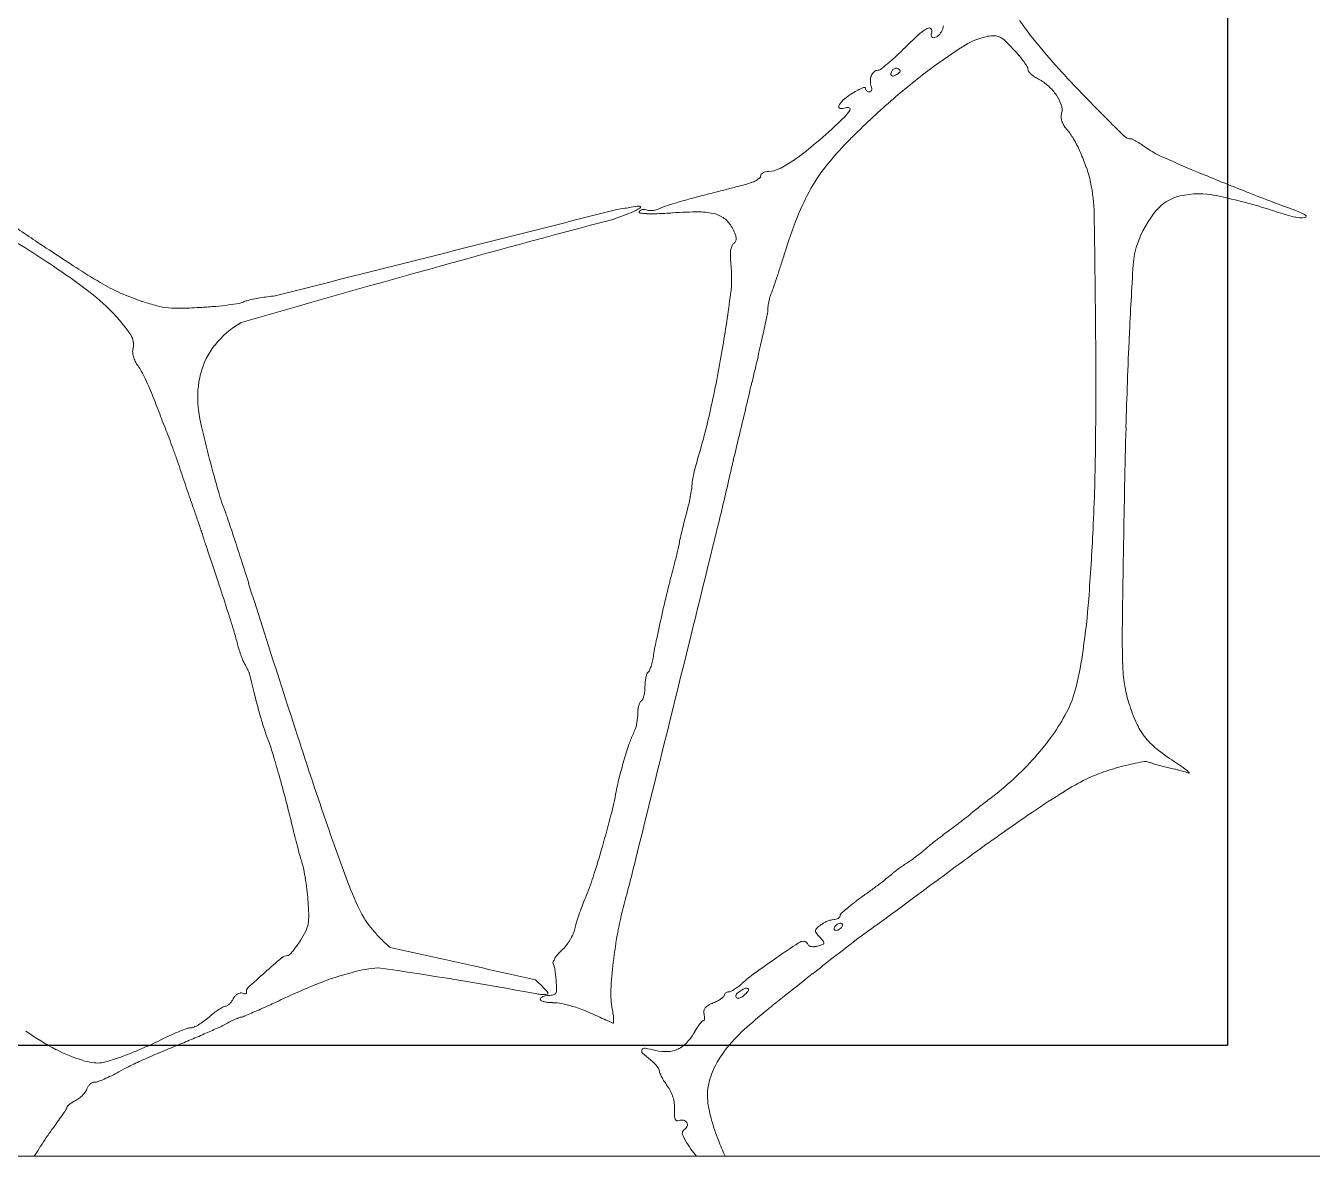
# Model space of a CAD drawing. Header units: millimetres. Extents: x 56222 to 3066687, y -650199 to -121287.
# Drawn here: x 138859.28 to 138870.86, y -183204.69 to -183194.52 of the extents above; entities that cross this region are included whole.
import ezdxf

# ---------------------------------------------------------------- set-up
doc = ezdxf.new("R2010")
doc.units = ezdxf.units.MM
doc.header["$MEASUREMENT"] = 0
doc.layers.add('FURNITURE', color=32, linetype='Continuous', lineweight=9)

msp = doc.modelspace()

# ---------------------------------------------------------------- linework, layer by layer
at = {"layer": 'FURNITURE', "lineweight": 30, "ltscale": 0.4}
for p in [(138870.099, -183189.688), (138855.849, -183203.688)]:
    msp.add_line(p, (138870.099, -183203.688), dxfattribs=at)
at = {"layer": 'FURNITURE', "linetype": 'Continuous', "lineweight": 0}
msp.add_line((138838.099, -183204.688), (138871.099, -183204.688), dxfattribs=at)
at = {"layer": 'FURNITURE', "lineweight": 0}
for centre, radius, start, end in [((138871.328, -183192.272), 3.801, 215.3316, 219.2502), ((138867.653, -183194.978), 0.507, 120.3623, 132.1866), ((138867.41, -183194.564), 0.0272, 47.8492, 120.3624), ((138867.409, -183194.565), 0.0292, 339.0064, 47.8493), ((138867.516, -183194.606), 0.0849, 159.0064, 172.0475), ((138867.399, -183194.499), 0.144, 309.0336, 330.2376), ((138867.382, -183194.489), 0.164, 330.2376, 350.0421), ((138869.693, -183197.228), 3.544, 132.1867, 135), ((138870.29, -183198.747), 4.792, 122.1863, 126.7386), ((138867.47, -183194.6), 0.0393, 172.0473, 195.2498), ((138867.453, -183194.605), 0.0211, 195.2498, 228.9293), ((138867.45, -183194.609), 0.0162, 228.9294, 270), ((138867.45, -183194.561), 0.0637, 270, 309.0335), ((138868.042, -183195.175), 0.571, 100.4027, 122.1862), ((138867.996, -183194.927), 0.32, 88.9155, 100.4027), ((138868, -183194.717), 0.109, 63.3687, 88.9155), ((138867.961, -183194.796), 0.198, 46.1451, 63.3687), ((138866.775, -183196.03), 1.909, 42.8865, 46.1451), ((138873.067, -183190.851), 6.047, 219.2502, 222.5218), ((138865.92, -183193.513), 1.75, 309.6767, 312.8086), ((138865.194, -183192.73), 2.818, 312.8086, 315), ((138867.144, -183195.687), 1.405, 39.8627, 42.8866), ((138867.481, -183195.406), 0.967, 35.8605, 39.8628), ((138866.988, -183195.004), 0.101, 133.261, 158.1041), ((138866.951, -183194.966), 0.0482, 90, 133.261), ((138866.951, -183194.878), 0.0394, 270.0001, 307.4939), ((138865.716, -183193.268), 2.069, 307.4939, 309.6768), ((138870.898, -183199.562), 5.809, 126.7386, 131.263), ((138867.188, -183194.984), 0.125, 148.2825, 163.4683), ((138867.119, -183194.941), 0.0428, 126.6279, 148.2825), ((138867.118, -183194.941), 0.0416, 104.503, 126.6279), ((138867.118, -183194.939), 0.0401, 81.914, 104.5031), ((138867.118, -183194.937), 0.0378, 58.2825, 81.914), ((138867.075, -183194.866), 0.101, 301.7174, 313.5847), ((138867.117, -183194.939), 0.0398, 35.6293, 58.2826), ((138867.129, -183194.922), 0.0234, 313.5848, 348.7749), ((138867.137, -183194.924), 0.015, 348.7748, 35.6291), ((138867.511, -183195.385), 0.93, 32.4416, 35.8605), ((138868.259, -183194.909), 0.0431, 0.5834, 32.4416), ((138868.333, -183194.908), 0.0311, 180.5833, 217.5294), ((138868.464, -183194.808), 0.196, 217.5295, 227.0077), ((138876.785, -183187.442), 11.091, 222.5217, 224.5992), ((138867.02, -183195.017), 0.136, 158.104, 179.1399), ((138867.014, -183195.017), 0.13, 179.1399, 200.9936), ((138867.083, -183194.953), 0.0153, 163.4683, 234.237), ((138867.087, -183194.948), 0.0217, 234.237, 290.2076), ((138867.03, -183194.793), 0.187, 290.2077, 301.7174), ((138868.509, -183194.76), 0.262, 227.0078, 235.6606), ((138868.557, -183194.689), 0.347, 235.6606, 242.6556), ((138868.202, -183195.376), 0.426, 48.0448, 62.6556), ((138867.092, -183195.71), 0.693, 123.4954, 131.2697), ((138867.192, -183195.861), 0.873, 119.666, 123.4953), ((138866.935, -183195.41), 0.354, 112.1551, 119.6659), ((138866.864, -183195.235), 0.166, 101.5307, 112.1551), ((138866.832, -183195.079), 0.00717, 359.9999, 101.5306), ((138866.869, -183195.079), 0.0301, 180, 204.735), ((138866.873, -183195.078), 0.0336, 204.7351, 227.5051), ((138866.874, -183195.076), 0.0362, 227.505, 249.327), ((138866.875, -183195.074), 0.0389, 249.3271, 270), ((138866.875, -183195.092), 0.0207, 269.9999, 305.9339), ((138866.875, -183195.091), 0.0218, 305.9339, 340.493), ((138866.823, -183195.09), 0.0741, 6.1131, 20.9936), ((138866.861, -183195.086), 0.0358, 340.493, 6.1131), ((138868.181, -183195.399), 0.457, 34.1826, 48.0448), ((138868.256, -183195.348), 0.366, 18.8313, 34.1825), ((138866.615, -183195.244), 0.0158, 158.3601, 263.3471), ((138866.72, -183195.286), 0.128, 131.2697, 158.3601), ((138866.625, -183195.159), 0.102, 263.3472, 290.9936), ((138866.452, -183195.131), 0.287, 315.2288, 329.8314), ((138866.676, -183195.293), 0.0416, 65.3381, 110.9935), ((138866.688, -183195.268), 0.0148, 329.8313, 65.3382), ((138872.236, -183201.086), 7.837, 131.263, 134.8779), ((138868.481, -183195.271), 0.129, 345.345, 18.8312), ((138890.766, -183173.654), 30.727, 224.5992, 225.3368), ((138865.014, -183193.704), 2.313, 312.0868, 315.2289), ((138868.722, -183195.334), 0.121, 165.345, 182.2269), ((138868.747, -183195.333), 0.146, 182.2269, 196.9034), ((138868.771, -183195.326), 0.17, 196.9034, 210.4006), ((138861.031, -183189.295), 8.256, 310.0733, 312.0869), ((138868.824, -183195.295), 0.232, 210.4006, 221.1016), ((138868.227, -183195.816), 0.561, 30.0213, 41.1017), ((138869.231, -183195.444), 0.091, 225.3368, 270), ((138865.046, -183194.067), 2.019, 304.3388, 310.0734), ((138868.743, -183197.579), 2.887, 134.8779, 140.967), ((138867.53, -183196.219), 1.366, 24.3221, 30.0212), ((138869.231, -183195.56), 0.025, 60.6055, 90.0001), ((138868.088, -183197.59), 2.354, 59.4558, 60.6054), ((138868.455, -183196.967), 1.632, 57.4755, 59.4558), ((138867.892, -183197.85), 2.678, 56.109, 57.4754), ((138869.884, -183194.886), 0.893, 236.109, 246.2686), ((138865.617, -183194.903), 1.006, 296.2092, 304.3388), ((138867.389, -183196.282), 1.52, 18.8328, 24.3221), ((138877.479, -183177.608), 19.766, 246.2686, 247.34), ((138865.922, -183195.869), 0.0251, 140.9959, 180), ((138865.946, -183195.889), 0.0562, 119.6203, 140.9959), ((138865.96, -183195.915), 0.0861, 102.6673, 119.6202), ((138865.97, -183195.957), 0.129, 90.1678, 102.6672), ((138865.969, -183195.618), 0.209, 270.1678, 296.2093), ((138867.79, -183196.806), 1.66, 140.967, 150.182), ((138867.633, -183196.199), 1.263, 12.5246, 18.8329), ((138877.001, -183178.753), 18.525, 247.3399, 248.6832), ((138775.361, -182843.079), 364.262, 284.33991, 284.35733), ((138847.01, -183122.999), 75.317, 284.35736, 284.41351), ((138865.627, -183195.436), 0.526, 284.4135, 290.4564), ((138865.697, -183195.623), 0.327, 290.4564, 299.0939), ((138865.745, -183195.709), 0.228, 299.0938, 308.7262), ((138865.873, -183195.869), 0.0234, 308.7262, 359.9999), ((138868.02, -183196.938), 1.925, 150.182, 158.6174), ((138867.479, -183196.233), 1.42, 0.9051, 12.5246), ((138866.39, -183200.24), 4.316, 105.5573, 107.0096), ((138866.64, -183201.138), 5.248, 104.303, 105.5573), ((138777.362, -182850.963), 356.128, 284.30307, 284.32232), ((138764.813, -182801.814), 406.854, 284.3224, 284.33982), ((138869.76, -183196.433), 0.395, 102.9791, 141.322), ((138869.84, -183196.782), 0.753, 77.8603, 102.979), ((138868.831, -183201.471), 5.55, 72.1016, 77.8602), ((138878.379, -183175.221), 22.317, 248.6832, 249.8513), ((136627.103, -174341.702), 9132.799, 284.1617097, 284.1815992), ((138862.98, -183191.689), 4.838, 289.2744, 291.2854), ((138863.824, -183191.008), 5.221, 278.574, 279.386), ((138864.392, -183194.443), 1.74, 279.386, 281.2286), ((138864.808, -183196.537), 0.396, 90.3178, 101.2285), ((138864.605, -183195.861), 0.36, 291.2853, 304.7262), ((138864.813, -183196.193), 0.00906, 148.2826, 261.5688), ((138864.833, -183196.205), 0.0322, 119.5406, 148.2825), ((138864.806, -183196.15), 0.00867, 304.7261, 90.3177), ((138864.892, -183195.662), 0.546, 261.5688, 267.7852), ((138864.845, -183196.228), 0.0578, 100.9895, 119.5406), ((138864.848, -183196.241), 0.0715, 84.3986, 100.9895), ((138864.847, -183196.249), 0.079, 69.0064, 84.3985), ((138864.916, -183195.025), 1.184, 267.7852, 272.3435), ((138864.901, -183196.107), 0.0726, 249.0064, 268.5684), ((138864.905, -183195.982), 0.198, 268.5683, 277.8355), ((138864.901, -183195.954), 0.226, 277.8356, 286.6637), ((138864.737, -183190.648), 5.565, 272.3436, 273.7897), ((138864.911, -183195.99), 0.189, 286.6637, 296.766), ((138865.139, -183196.441), 0.317, 108.3175, 116.766), ((138866.314, -183199.99), 4.055, 107.0097, 108.3176), ((138865.362, -183200.079), 3.887, 90.2425, 93.7898), ((138865.348, -183196.733), 0.541, 75.0544, 90.2426), ((138865.428, -183196.434), 0.232, 49.1734, 75.0545), ((138744.584, -183198.175), 124.33, 0.42805, 0.90498), ((138870.249, -183196.825), 1.022, 141.322, 160.1724), ((138871.307, -183193.805), 2.507, 252.1015, 256.0261), ((138870.407, -183196.948), 0.827, 61.6662, 69.8514), ((138842.471, -183222.607), 31.036, 56.57, 57.869), ((138864.099, -183189.333), 8.547, 233.8232, 236.4142), ((138905.61, -183350.703), 159.805, 104.87837, 106.12662), ((138865.398, -183196.468), 0.277, 26.513, 49.1734), ((138870.835, -183198.04), 4.948, 158.6174, 162.786), ((138870.765, -183195.984), 0.261, 256.0261, 276.7313), ((138870.794, -183196.231), 0.0122, 276.7314, 61.6662), ((138864.977, -183196.678), 0.747, 22.1046, 26.513), ((138865.573, -183196.436), 0.104, 3.2316, 22.1047), ((138865.63, -183196.433), 0.047, 331.8577, 3.2316), ((138881.192, -183163.592), 39.446, 236.4142, 237.0893), ((138865.938, -183196.583), 0.314, 172.1853, 181.7521), ((138865.805, -183196.565), 0.18, 159.4364, 172.1853), ((138865.69, -183196.522), 0.0576, 129.6902, 159.4366), ((138865.606, -183196.42), 0.0747, 309.6901, 331.8577), ((138869.929, -183196.709), 0.681, 160.1724, 176.5405), ((138866.442, -183196.567), 0.818, 181.7521, 186.4309), ((138864.496, -183196.787), 1.14, 352.7523, 6.4309), ((138853.654, -183192.717), 13.039, 342.2734, 342.7861), ((138914.822, -183199.423), 45.656, 176.5406, 177.3466), ((138857.188, -183200.314), 4.323, 51.7706, 56.5701), ((138862.093, -183193.103), 4.295, 237.0892, 240.5366), ((138855.784, -183193.398), 10.802, 341.6831, 342.2735), ((138860.916, -183195.186), 1.903, 240.5365, 246.3024), ((138865.256, -183196.625), 0.795, 337.7263, 341.1535), ((138856.352, -183193.586), 10.203, 341.1535, 341.6831), ((138858.566, -183198.565), 2.097, 43.524, 51.7705), ((138861.036, -183194.913), 2.201, 246.3023, 251.4721), ((138860.87, -183195.408), 1.678, 251.472, 255.9584), ((138860.693, -183193.778), 3.277, 277.2613, 278.9497), ((138861.184, -183196.893), 0.123, 278.9497, 297.1156), ((138861.314, -183197.146), 0.161, 105.0648, 117.1156), ((138861.575, -183198.118), 1.167, 102.2717, 105.0648), ((138861.609, -183198.271), 1.324, 99.4185, 102.2717), ((138861.622, -183198.354), 1.408, 96.6929, 99.4184), ((138861.018, -183193.2), 3.781, 276.6928, 277.7706), ((138853.945, -183195.445), 11.775, 350.2881, 352.7522), ((138866.488, -183197.111), 0.529, 167.6958, 171.8512), ((138866.514, -183197.117), 0.556, 163.5891, 167.6959), ((138866.312, -183197.058), 0.346, 157.7263, 163.5892), ((138859.116, -183198.042), 1.337, 33.774, 43.5239), ((138860.636, -183196.343), 0.715, 255.9583, 264.45), ((138860.662, -183196.076), 0.983, 264.4499, 271.3842), ((138860.566, -183192.094), 4.966, 271.3841, 273.4719), ((138860.6, -183192.667), 4.392, 273.4719, 275.1213), ((138860.716, -183193.951), 3.103, 275.1214, 277.2612), ((138842.123, -183192.121), 24.351, 347.7521, 348.171), ((138865.738, -183197.067), 0.224, 348.171, 0), ((138866.176, -183197.067), 0.215, 171.8512, 180), ((138861.659, -183197.934), 0.866, 120.2683, 141.2885), ((138805.175, -183197.722), 63.738, 359.49779, 0.42804), ((138860.102, -183197.382), 0.151, 345.345, 33.774), ((138850.638, -183193.97), 15.637, 346.9802, 347.7521), ((138909.705, -183199.186), 40.534, 177.3466, 178.5104), ((138860.352, -183197.448), 0.107, 165.345, 184.0808), ((138860.442, -183197.441), 0.197, 184.0809, 195.9292), ((138861.498, -183197.805), 0.66, 141.2886, 166.0288), ((138854.524, -183195.544), 11.188, 347.4713, 350.2881), ((138860.484, -183197.429), 0.241, 195.9292, 206.6794), ((138860.53, -183197.406), 0.292, 206.6795, 215.9788), ((138859.955, -183197.823), 0.418, 28.4265, 35.9788), ((138841.228, -183191.794), 25.296, 346.4418, 346.9802), ((138858.658, -183198.525), 1.893, 25.9668, 28.4265), ((138858.446, -183198.628), 2.128, 23.5272, 25.9667), ((138861.711, -183197.858), 0.88, 166.0289, 185.9669), ((138858.696, -183198.52), 1.856, 20.8234, 23.5272), ((139001.496, -183230.443), 139.567, 166.44174, 166.54487), ((138882.251, -183189.561), 23.345, 200.8234, 201.0416), ((138888.313, -183187.229), 29.84, 201.0415, 201.223), ((138862.23, -183197.804), 1.402, 185.9669, 193.0615), ((138885.746, -183188.226), 27.087, 201.2229, 201.406), ((138859.111, -183196.563), 6.489, 343.2357, 347.4713), ((139003.051, -183230.815), 141.165, 166.54487, 166.64708), ((138867.116, -183195.529), 7.076, 201.4059, 201.9028), ((138858.472, -183199.005), 2.241, 20.2878, 21.9028), ((138872.68, -183195.38), 12.129, 193.0614, 194.5114), ((138972.962, -183200.831), 103.812, 178.51033, 179.08695), ((138850.77, -183201.852), 10.452, 19.7725, 20.2877), ((138988.297, -183227.313), 126.002, 166.64713, 166.74728), ((138849.266, -183198.108), 19.645, 357.2622, 359.4978), ((138849.624, -183202.264), 11.67, 19.2583, 19.7724), ((138851.113, -183201.744), 10.093, 18.6851, 19.2583), ((138908.147, -183182.455), 50.115, 198.685, 198.8003), ((138872.14, -183195.519), 11.571, 194.5114, 196.0414), ((138866.796, -183198.879), 1.537, 165.6607, 168.1), ((138866.808, -183198.882), 1.549, 163.2357, 165.6606), ((138884.52, -183202.871), 19.385, 166.7473, 167.1465), ((138915.066, -183180.1), 57.424, 198.80027, 198.90432), ((138865.491, -183198.653), 0.212, 170.5081, 180), ((138866.62, -183198.842), 1.357, 168.1, 170.5081), ((138838.253, -183192.314), 28.071, 346.1894, 347.1465), ((138909.294, -183182.076), 51.323, 198.9043, 199.0086), ((138862.885, -183198.18), 1.941, 196.0415, 201.7712), ((138863.06, -183198.313), 2.248, 346.7089, 348.6764), ((138863.277, -183198.357), 2.026, 348.6764, 350.544), ((138865.055, -183198.653), 0.223, 350.544, 360), ((138870.926, -183195.294), 10.742, 199.0086, 199.3412), ((138850.804, -183202.357), 10.584, 19.0541, 19.3412), ((138862.796, -183198.251), 2.519, 344.9025, 346.7089), ((138844.7, -183204.465), 17.041, 18.8531, 19.0541), ((138845.497, -183204.193), 16.199, 18.6505, 18.8531), ((138860.347, -183199.194), 0.791, 18.2314, 21.7713), ((138795.12, -183220.679), 69.466, 18.08631, 18.23138), ((138870.119, -183200.234), 5.068, 165.7152, 166.592), ((138870.643, -183200.368), 5.609, 164.9025, 165.7152), ((138855.113, -183200.947), 6.051, 18.2278, 18.6504), ((138881.891, -183192.129), 22.142, 198.2278, 198.3387), ((138903.912, -183184.829), 45.342, 198.3387, 198.4036), ((137167.596, -182781.631), 1748.465, 346.139807, 346.189311), ((138869.667, -183200.126), 4.603, 166.5921, 167.4203), ((138846.077, -183197.956), 22.837, 355.6835, 357.2621), ((138903.927, -183184.824), 45.358, 198.4036, 198.4685), ((138882.025, -183192.139), 22.266, 198.4685, 198.579), ((138816.253, -183213.777), 47.235, 17.8336, 18.0864), ((138862.601, -183198.645), 2.618, 346.7542, 347.8873), ((138864.648, -183199.084), 0.525, 347.8873, 351.6172), ((138865.668, -183199.234), 0.507, 167.4204, 171.6172), ((139053.625, -183202.117), 184.486, 179.08695, 179.32553), ((138812.637, -183215.463), 50.937, 18.2385, 18.579), ((138790.053, -183222.206), 74.757, 17.65445, 17.83367), ((138862.59, -183198.648), 2.628, 344.3895, 345.6208), ((138862.292, -183198.572), 2.936, 345.6209, 346.7542), ((138870.83, -183200.95), 5.927, 164.3895, 166.2751), ((138836.079, -183207.738), 26.255, 17.6792, 18.2384), ((139165.681, -183102.657), 319.437, 197.65451, 197.9128), ((138881.481, -183203.552), 16.891, 166.2752, 167.1385), ((138862.226, -183199.175), 6.642, 351.7243, 355.6835), ((138841.965, -183205.862), 20.077, 17.0991, 17.6792), ((138882.19, -183203.714), 17.618, 167.1385, 167.9369), ((138859.098, -183200.591), 2.152, 14.1041, 17.0991), ((138867.455, -183200.565), 2.551, 167.937, 171.2613), ((138876.052, -183200.026), 6.901, 179.3255, 181.9039), ((138862.18, -183199.817), 1.026, 194.1041, 197.1991), ((138862.463, -183199.729), 1.322, 197.199, 199.7582), ((138865.175, -183199.604), 3.663, 346.3863, 351.7244), ((138862.345, -183199.772), 1.197, 199.7582, 202.3533), ((138861.544, -183200.101), 0.331, 202.3534, 209.1039), ((138859.971, -183200.977), 1.47, 27.8801, 29.1039), ((138864.363, -183200.107), 0.574, 342.402, 347.4436), ((138864.111, -183200.051), 0.832, 347.4437, 351.2613), ((138870.838, -183200.199), 1.684, 181.9039, 188.3789), ((138860.314, -183200.795), 1.082, 26.3401, 27.8801), ((138860.285, -183200.81), 1.113, 25.0877, 26.34), ((138861.248, -183200.359), 0.05, 13.167, 25.088), ((138874.62, -183197.231), 13.682, 193.1668, 194.0139), ((138865.182, -183200.449), 0.325, 167.5019, 174.5383), ((138865.114, -183200.434), 0.256, 160.2449, 167.5018), ((138864.898, -183200.356), 0.0264, 121.7175, 160.2448), ((138864.868, -183200.308), 0.0305, 301.7174, 337.7817), ((138864.423, -183200.126), 0.511, 337.7817, 342.4019), ((137068.639, -182757.213), 1850.39, 346.092773, 346.139756), ((138864.457, -183200.461), 0.399, 353.7265, 0), ((138865.312, -183200.461), 0.456, 174.5382, 180), ((138867.74, -183200.225), 1.024, 332.604, 346.3863), ((138870.253, -183200.286), 1.092, 188.3789, 197.336), ((138866.955, -183199.144), 5.782, 194.0139, 195.6262), ((138864.981, -183200.684), 0.188, 155.1537, 164.3626), ((138864.841, -183200.619), 0.0328, 121.7175, 155.1537), ((138864.807, -183200.564), 0.0315, 301.7174, 337.695), ((138864.622, -183200.489), 0.231, 337.6949, 345.9637), ((138864.555, -183200.472), 0.3, 345.9638, 353.7265), ((138870.793, -183200.117), 1.657, 197.3361, 203.8434), ((138865.242, -183199.623), 4.004, 195.6261, 197.5886), ((138864.391, -183200.707), 0.4, 354.1349, 360), ((138865.098, -183200.707), 0.307, 172.839, 180), ((138865.036, -183200.7), 0.245, 164.3626, 172.839), ((138867.198, -183199.944), 1.634, 324.3796, 332.6039), ((138863.887, -183200.052), 2.582, 197.5885, 200.3147), ((138864.625, -183200.79), 0.153, 333.1445, 344.5246), ((138864.31, -183200.703), 0.481, 344.5247, 349.384), ((138864.261, -183200.694), 0.53, 349.3841, 354.1348), ((138869.827, -183200.544), 0.601, 203.8434, 217.7129), ((138859.222, -183201.779), 2.393, 16.8474, 20.3147), ((138904.103, -183187.209), 44.533, 197.9128, 199.0179), ((138868.469, -183202.257), 3.967, 160.8522, 163.1499), ((138865.454, -183201.21), 0.775, 153.1445, 160.8522), ((138866.513, -183199.453), 2.477, 318.3573, 324.3795), ((138869.859, -183200.519), 0.642, 217.7129, 231.0252), ((138870.752, -183199.416), 2.061, 231.0252, 236.6061), ((138852.11, -183203.933), 9.823, 15.6334, 16.8474), ((138868.52, -183202.272), 4.02, 163.1499, 165.5431), ((138866.318, -183199.28), 2.738, 312.6106, 318.3573), ((138869.729, -183203.36), 2.256, 104.4739, 109.2826), ((138869.808, -183203.667), 2.572, 100.6616, 104.4739), ((138869.356, -183201.266), 0.129, 67.0928, 100.6616), ((138869.519, -183200.878), 0.291, 247.0929, 252.7587), ((138869.879, -183199.719), 1.505, 252.7587, 254.4372), ((138869.93, -183199.538), 1.693, 254.4372, 256.1171), ((138869.895, -183199.679), 1.548, 256.1171, 257.9141), ((138867.584, -183204.221), 3.695, 55.2652, 56.6061), ((138869.163, -183201.943), 0.923, 51.5041, 55.2652), ((138850.448, -183204.398), 11.549, 14.4622, 15.6334), ((138866.534, -183201.76), 1.969, 165.5431, 169.6256), ((138866.252, -183199.209), 2.835, 307.0114, 312.6106), ((138869.704, -183203.111), 2.016, 115.8312, 122.1967), ((138869.477, -183202.641), 1.494, 109.2825, 115.8313), ((138869.242, -183202.728), 1.57, 76.1033, 77.9141), ((138869.133, -183203.167), 2.023, 74.6061, 76.1033), ((138869.183, -183202.987), 1.836, 73.0923, 74.606), ((138869.573, -183201.703), 0.494, 69.0707, 73.0923), ((138869.687, -183201.285), 0.0811, 35.6343, 51.5041), ((138869.75, -183201.239), 0.00291, 249.0707, 35.6344), ((138861.551, -183200.848), 3.096, 345.579, 349.6255), ((138874.247, -183210.325), 10.541, 122.1967, 124.0657), ((138849.966, -183204.522), 12.047, 13.3276, 14.4623), ((138871.573, -183206.256), 5.996, 127.6989, 128.34), ((138871.246, -183205.833), 5.461, 127.0113, 127.6989), ((138855.233, -183199.223), 9.62, 343.8407, 345.579), ((138864.996, -183198.15), 4.444, 307.45, 308.2482), ((138867.268, -183201.032), 0.775, 308.2482, 311.1557), ((138868.449, -183202.384), 1.021, 128.9786, 131.1558), ((138871.171, -183205.748), 5.348, 128.3401, 128.9786), ((138877.246, -183214.76), 15.895, 124.0658, 125.656), ((138867.715, -183200.318), 6.193, 193.3277, 194.1665), ((138880.374, -183195.387), 19.434, 199.018, 200.6771), ((138869.436, -183204.326), 3.162, 125.8038, 127.0885), ((138864.823, -183197.931), 4.724, 305.8038, 306.6437), ((138864.665, -183197.718), 4.989, 306.6437, 307.45), ((138868.307, -183200.168), 6.804, 194.1665, 194.9482), ((138869.706, -183204.695), 3.619, 128.1662, 129.2541), ((138869.94, -183204.993), 3.997, 127.0886, 128.1662), ((138889.639, -183232.035), 37.156, 125.6561, 126.4992), ((138867.596, -183200.358), 6.068, 194.9481, 195.7271), ((138855.211, -183199.217), 9.643, 342.1317, 343.8407), ((138840.856, -183196.03), 24.654, 345.0619, 346.0928), ((138866.153, -183200.47), 1.903, 305.3241, 307.0732), ((138866.193, -183200.523), 1.837, 307.0733, 308.8343), ((138866.868, -183201.361), 0.761, 308.8343, 312.2344), ((138868.007, -183202.615), 0.933, 129.2541, 132.2344), ((138862.876, -183201.687), 1.164, 195.7271, 198.374), ((138861.374, -183202.186), 0.418, 10.9413, 18.3741), ((138859.462, -183202.556), 2.366, 8.8789, 10.9413), ((138868.037, -183203.333), 1.525, 126.523, 128.29), ((138868.133, -183203.463), 1.686, 124.7753, 126.523), ((138867.931, -183203.172), 1.332, 122.6902, 124.7753), ((138866.617, -183201.124), 1.102, 302.6902, 305.3241), ((138859.159, -183202.603), 2.672, 6.8058, 8.8789), ((138862.16, -183201.457), 2.342, 337.2401, 342.1317), ((138863.131, -183197.156), 6.367, 306.2566, 307.1147), ((138863.306, -183197.387), 6.077, 307.1146, 307.8746), ((138866.768, -183201.839), 0.437, 307.8746, 313.0782), ((138867.34, -183202.45), 0.399, 128.29, 133.0783), ((138769.044, -183069.056), 165.589, 306.40586, 306.49914), ((138859.28, -183202.589), 2.551, 4.6591, 6.8058), ((138864.463, -183201.393), 2.427, 200.6771, 208.3583), ((138868.257, -183204.369), 2.482, 125.5225, 127.7631), ((138862.26, -183195.968), 7.84, 305.5225, 306.2566), ((138804.605, -183117.279), 105.672, 306.27521, 306.40584), ((138858.88, -183202.621), 2.952, 2.0049, 4.6592), ((138866.836, -183203.403), 2.723, 159.2705, 161.0626), ((138866.445, -183203.255), 2.305, 157.24, 159.2705), ((138868.545, -183203.417), 4.004, 165.062, 169.1456), ((138867.873, -183203.839), 1.829, 131.0901, 133.2778), ((138867.634, -183203.564), 1.464, 127.763, 131.0901), ((138861.467, -183202.531), 0.363, 349.5884, 2.0049), ((138862.625, -183202.385), 0.338, 208.3582, 218.4735), ((138866.566, -183203.31), 2.438, 161.0627, 162.8681), ((138866.613, -183202.863), 0.312, 112.021, 118.6726), ((138866.603, -183202.838), 0.285, 105.1866, 112.0211), ((138866.557, -183202.667), 0.108, 91.0411, 105.1867), ((138866.553, -183202.458), 0.101, 271.0412, 283.5022), ((138866.561, -183202.49), 0.0682, 283.5023, 300.2443), ((138866.572, -183202.51), 0.0448, 300.2442, 321.2428), ((138866.592, -183202.526), 0.0197, 321.243, 360), ((138866.637, -183202.526), 0.0253, 133.2778, 180), ((138778.255, -183081.375), 150.208, 306.19772, 306.27518), ((138860.972, -183202.253), 0.926, 327.737, 333.7599), ((138861.576, -183202.551), 0.253, 333.7598, 349.5884), ((138863.729, -183201.507), 1.749, 218.4734, 221.4662), ((138863.907, -183201.35), 1.987, 221.4662, 224.4448), ((138863.736, -183202.473), 0.52, 328.89, 335.4742), ((138864.014, -183202.6), 0.214, 335.4742, 348.2549), ((138864.771, -183202.757), 0.559, 162.8682, 168.2549), ((138868.486, -183203.405), 3.943, 169.1456, 173.2762), ((138866.419, -183202.659), 0.0284, 132.5957, 176.403), ((138866.421, -183202.659), 0.0311, 176.4032, 217.4463), ((138866.882, -183202.306), 0.612, 217.4464, 222.1447), ((138866.733, -183203), 0.492, 127.1128, 132.5957), ((138866.573, -183202.789), 0.227, 118.6726, 127.1128), ((138866.575, -183202.64), 0.0175, 165.8409, 200.905), ((138866.601, -183202.647), 0.0442, 148.2826, 165.8411), ((138866.571, -183202.642), 0.013, 200.9052, 243.113), ((138866.616, -183202.656), 0.0626, 133.5734, 148.2825), ((138866.575, -183202.632), 0.0238, 243.113, 270.0001), ((138866.631, -183202.671), 0.0834, 121.7175, 133.5733), ((138866.575, -183202.614), 0.0417, 270, 289.4873), ((138866.628, -183202.666), 0.0778, 109.4875, 121.7175), ((138866.563, -183202.58), 0.0778, 289.4875, 301.7175), ((138866.616, -183202.632), 0.0417, 90, 109.4873), ((138866.56, -183202.575), 0.0834, 301.7175, 313.5733), ((138866.616, -183202.615), 0.0238, 63.113, 90.0001), ((138866.575, -183202.59), 0.0626, 313.5734, 328.2825), ((138866.62, -183202.605), 0.013, 20.9052, 63.113), ((138866.59, -183202.6), 0.0442, 328.2826, 345.8411), ((138866.616, -183202.607), 0.0175, 345.8409, 20.905), ((138869.137, -183205.861), 3.925, 124.4586, 127.7544), ((138865.82, -183201.028), 1.936, 304.4586, 306.1976), ((138861.169, -183202.405), 0.677, 319.7141, 324.4321), ((138860.833, -183202.166), 1.09, 324.4321, 327.7369), ((138863.817, -183201.438), 1.86, 224.4449, 227.5744), ((138700, -183940.627), 755.513, 77.472913, 77.574615), ((138863.848, -183202.564), 0.375, 313.7729, 322.4381), ((138863.705, -183202.454), 0.556, 322.4381, 328.89), ((138877.345, -183219.385), 19.988, 123.7598, 124.4607), ((138866.284, -183202.837), 0.0833, 90, 123.7599), ((138866.284, -183202.786), 0.0329, 68.1033, 90), ((138866.277, -183202.802), 0.0502, 52.161, 68.1033), ((138866.275, -183202.805), 0.0535, 36.7171, 52.1608), ((138866.283, -183202.799), 0.0442, 18.8839, 36.7172), ((138866.342, -183202.779), 0.0184, 198.8838, 244.9298), ((138866.364, -183202.732), 0.0704, 244.9298, 261.9093), ((138866.37, -183202.689), 0.114, 261.9094, 275.26), ((138902.404, -183248.819), 58.258, 127.75435, 128.21409), ((138866.364, -183202.623), 0.18, 275.2599, 284.7188), ((138866.245, -183202.17), 0.648, 284.7189, 288.8724), ((138865.782, -183203.301), 0.872, 38.7855, 42.1446), ((138866.449, -183202.768), 0.0167, 288.8724, 346.8762), ((138866.447, -183202.767), 0.0194, 346.8763, 38.7855), ((138866.392, -183208.626), 7.473, 129.9978, 131.5551), ((138861.639, -183202.962), 0.0789, 90, 129.9978), ((138861.639, -183202.861), 0.022, 270, 315.7851), ((138861.184, -183202.419), 0.657, 315.7851, 319.7141), ((138864.248, -183203.041), 0.242, 146.5724, 154.6981), ((138864.323, -183203.09), 0.333, 138.9116, 146.5724), ((138864.5, -183203.244), 0.567, 133.7731, 138.9116), ((138870.457, -183209.348), 7.814, 124.4607, 126.1722), ((138867.93, -183210.361), 9.791, 131.5551, 132.7656), ((138862.789, -183205.25), 2.288, 104.0831, 110.9577), ((138862.602, -183204.502), 1.518, 95.6333, 104.0831), ((138856.578, -183243.257), 40.692, 79.6741, 81.6986), ((138864.044, -183202.944), 0.0168, 154.6982, 211.7175), ((138863.982, -183202.983), 0.0561, 12.1923, 31.7174), ((138863.15, -183203.162), 0.908, 9.6282, 12.1924), ((138863.103, -183203.17), 0.955, 6.7085, 9.6281), ((138867.9, -183203.336), 3.354, 173.2762, 177.5459), ((138866.601, -183204.074), 1.282, 126.172, 132.6844), ((138863.731, -183207.709), 4.922, 110.9578, 114.8352), ((138862.375, -183204.657), 2.159, 43.9494, 46.1355), ((138861.304, -183205.69), 3.647, 42.8624, 43.9494), ((138862.801, -183203.206), 1.259, 4.3361, 6.7085), ((138862.713, -183203.213), 1.347, 1.0783, 4.3361), ((138865.371, -183202.741), 0.532, 307.7968, 312.6843), ((138899.05, -183244.559), 52.837, 128.2141, 128.7213), ((138860.97, -183203.174), 0.205, 323.267, 331.845), ((138861.267, -183203.333), 0.132, 138.5353, 151.845), ((138861.238, -183203.308), 0.0937, 121.3309, 138.5354), ((138861.225, -183203.286), 0.0677, 100.8171, 121.3309), ((138861.219, -183203.256), 0.0377, 69.0063, 100.8171), ((138861.266, -183203.135), 0.0918, 249.0065, 260.0743), ((138861.255, -183203.197), 0.0289, 260.0742, 286.2548), ((138861.26, -183203.214), 0.0115, 286.2548, 332.6602), ((138861.306, -183203.2), 0.0368, 132.7656, 195.0742), ((138861.258, -183203.213), 0.013, 332.6601, 15.0741), ((138852.548, -183183.545), 21.704, 294.3645, 294.8353), ((138863.981, -183202.642), 0.593, 259.3747, 263.5504), ((138863.93, -183203.274), 0.0165, 130.9911, 180), ((138863.927, -183203.274), 0.0143, 180, 240.9921), ((138863.947, -183202.945), 0.288, 263.5504, 270.71), ((138863.96, -183203.309), 0.0635, 112.9829, 130.9912), ((138863.978, -183203.35), 0.108, 99.2776, 112.9829), ((138863.948, -183203.04), 0.193, 270.7101, 278.5543), ((138863.99, -183203.423), 0.182, 90, 99.2776), ((138863.975, -183203.223), 0.00755, 278.5543, 0.0001), ((138863.962, -183203.223), 0.0204, 360, 42.8624), ((138863.99, -183203.056), 0.185, 270, 283.2273), ((138864.025, -183203.206), 0.0309, 283.2272, 332.8691), ((138863.991, -183203.189), 0.0693, 332.8691, 1.0783), ((138865.304, -183203.225), 0.755, 177.5459, 190.4637), ((138865.371, -183203.025), 0.299, 297.7195, 304.9849), ((138865.41, -183203.081), 0.229, 304.9848, 312.4838), ((138865.553, -183203.237), 0.0184, 312.4837, 0), ((138865.593, -183203.237), 0.0213, 149.2533, 179.9999), ((138865.601, -183203.242), 0.0315, 126.3205, 149.2534), ((138865.607, -183203.25), 0.0407, 106.4387, 126.3205), ((138865.61, -183203.261), 0.0525, 90, 106.4386), ((138865.61, -183203.163), 0.0454, 270, 296.4536), ((138865.467, -183202.876), 0.366, 296.4537, 302.1413), ((138865.429, -183202.815), 0.438, 302.1413, 307.7968), ((138865.703, -183203.248), 0.0298, 156.563, 184.8751), ((138865.692, -183203.248), 0.0187, 184.8751, 225), ((138865.722, -183203.256), 0.0502, 135.6538, 156.5631), ((138865.691, -183203.249), 0.0177, 224.9999, 272.6774), ((138865.751, -183203.285), 0.0914, 122.3101, 135.6538), ((138865.689, -183203.204), 0.0631, 272.6773, 291.221), ((138865.962, -183203.618), 0.486, 115.356, 122.3101), ((138865.673, -183203.163), 0.107, 291.221, 305.3501), ((138865.632, -183203.105), 0.178, 305.3501, 315.0001), ((138865.768, -183203.21), 0.034, 66.885, 115.3561), ((138865.6, -183203.073), 0.223, 314.9999, 326.8363), ((138865.777, -183203.189), 0.0115, 326.8363, 66.885), ((138861.423, -183203.969), 0.724, 123.6924, 127.9593), ((138861.391, -183203.921), 0.665, 119.8683, 123.6923), ((138861.079, -183203.378), 0.0397, 89.9999, 119.8683), ((138861.079, -183203.309), 0.0299, 270, 302.488), ((138861.026, -183203.225), 0.129, 302.4882, 313.4298), ((138860.998, -183203.195), 0.171, 313.4296, 323.267), ((138847.497, -183171.695), 34.585, 293.4122, 293.6332), ((138856.533, -183192.345), 12.045, 293.6331, 294.3646), ((138863.98, -183203.178), 0.124, 240.9922, 253.5089), ((138864.004, -183203.099), 0.206, 253.5089, 263.5798), ((138864.023, -183202.93), 0.376, 263.5798, 270.0001), ((138864.023, -183203.739), 0.432, 78.927, 90.0001), ((138863.927, -183204.227), 0.93, 72.6814, 78.927), ((138863.776, -183204.712), 1.439, 67.6973, 72.6814), ((138862.984, -183206.644), 3.526, 65.1461, 67.6972), ((138863.489, -183203.56), 1.09, 7.6926, 10.4638), ((138865.456, -183203.391), 0.0713, 170.1558, 194.655), ((138865.44, -183203.388), 0.0547, 140.2756, 170.1559), ((138865.474, -183203.417), 0.0998, 119.6692, 140.2755), ((138865.629, -183203.689), 0.413, 112.5, 119.6692), ((138865.293, -183202.878), 0.465, 292.5001, 297.7195), ((138869.736, -183207.997), 5.974, 128.7213, 131.2422), ((138860.597, -183203.093), 0.477, 294.4712, 300.3404), ((138860.549, -183203.01), 0.573, 300.3404, 306.1045), ((138860.497, -183202.939), 0.661, 306.1044, 311.2835), ((138861.599, -183204.195), 1.01, 127.9593, 131.2836), ((138860.52, -183202.468), 1.174, 294.4718, 298.1899), ((138861.934, -183205.106), 1.82, 116.4579, 118.1898), ((138861.671, -183204.578), 1.231, 114.1356, 116.4579), ((138861.728, -183204.705), 1.369, 112.4005, 114.1356), ((138861.221, -183203.476), 0.0396, 90, 112.4005), ((138861.221, -183203.392), 0.0445, 269.9999, 293.4122), ((138874.261, -183182.297), 23.306, 245.146, 245.2343), ((138872.134, -183186.909), 18.226, 245.2342, 245.3403), ((138872.039, -183187.116), 17.999, 245.3402, 245.4308), ((138864.998, -183202.517), 1.065, 245.4306, 246.1415), ((138864.569, -183203.486), 0.00456, 246.1416, 356.8903), ((138864.109, -183203.476), 0.465, 2.4501, 7.6926), ((138864.262, -183203.47), 0.311, 356.8903, 2.4501), ((138865.679, -183203.758), 0.42, 141.5896, 146.7413), ((138865.654, -183203.737), 0.387, 137.097, 141.5896), ((138865.381, -183203.484), 0.0154, 90.552, 137.097), ((138865.381, -183203.461), 0.00773, 270.5518, 335.8663), ((138865.209, -183203.455), 0.184, 7.3582, 14.655), ((138865.35, -183203.447), 0.0419, 335.8665, 354.6551), ((138865.304, -183203.443), 0.0879, 354.6549, 7.3581), ((138867.044, -183204.927), 1.892, 131.2422, 139.0303), ((138860.922, -183201.183), 2.889, 235.4318, 241.8007), ((138861.454, -183205.487), 2.079, 114.4494, 116.8588), ((138861.257, -183205.053), 1.602, 111.5206, 114.4494), ((138861.222, -183204.964), 1.506, 108.914, 111.5206), ((138860.766, -183203.634), 0.101, 90.1256, 108.914), ((138857.185, -183195.104), 9.257, 292.6872, 293.5918), ((138860.766, -183203.464), 0.0695, 270.1256, 294.4712), ((138857.578, -183196.004), 8.275, 293.5919, 294.4717), ((138864.826, -183203.29), 0.553, 317.6964, 330.3651), ((138865.89, -183203.896), 0.672, 146.7413, 150.365), ((138860.107, -183202.703), 1.164, 241.8007, 254.3586), ((138858.438, -183199.353), 4.758, 291.9626, 293.3271), ((138858.404, -183199.274), 4.844, 293.3271, 294.6871), ((138859.344, -183201.321), 2.592, 294.687, 296.8589), ((138862.875, -183209.341), 6.074, 111.7973, 113.2187), ((138857.106, -183194.916), 9.461, 291.7973, 292.6872), ((138864.85, -183203.742), 0.0242, 150.0935, 226.7151), ((138864.853, -183203.743), 0.0278, 80.4096, 150.0935), ((138864.658, -183204.899), 1.2, 75.7576, 80.4096), ((138865.043, -183203.381), 0.366, 255.7576, 272.6525), ((138865.049, -183203.51), 0.237, 272.6525, 296.0521), ((138865.035, -183203.481), 0.27, 296.052, 317.6964), ((138866.341, -183204.316), 0.96, 139.0302, 151.9631), ((138860.04, -183202.944), 0.915, 254.3587, 260.0571), ((138859.928, -183203.583), 0.266, 260.0571, 274.3613), ((138859.921, -183203.502), 0.347, 274.3613, 286.3764), ((138859.411, -183201.767), 2.155, 286.3764, 289.4881), ((138859.415, -183201.775), 2.146, 289.4881, 291.9625), ((138863.024, -183209.729), 6.49, 114.4656, 115.7206), ((138863.332, -183210.405), 7.233, 113.2187, 114.4657), ((138865.557, -183202.991), 1.055, 226.7152, 231.8114), ((138864.659, -183204.132), 0.397, 45.8386, 51.8113), ((138864.715, -183204.075), 0.317, 38.7668, 45.8385), ((138859.495, -183202.853), 1.243, 293.4041, 296.7148), ((138859.335, -183202.534), 1.6, 296.7149, 299.4546), ((138860.856, -183205.229), 1.495, 115.7206, 119.4546), ((138864.766, -183204.035), 0.252, 31.3756, 38.7667), ((138864.95, -183203.922), 0.0355, 360, 31.3757), ((138865.037, -183203.922), 0.0505, 180, 203.539), ((138865.439, -183203.746), 0.489, 203.539, 207.9766), ((138866.096, -183204.186), 0.683, 151.9631, 167.5624), ((138859.745, -183204.053), 0.0933, 324.4383, 342.3913), ((138859.919, -183204.108), 0.0891, 146.0019, 162.3912), ((138859.926, -183204.113), 0.097, 130.6236, 146.0021), ((138859.918, -183204.104), 0.0858, 114.2685, 130.6236), ((138859.904, -183204.072), 0.0507, 89.9999, 114.2685), ((138859.904, -183203.938), 0.0833, 270, 290.4008), ((138859.534, -183202.942), 1.146, 290.4008, 293.4041), ((138865.506, -183203.711), 0.565, 207.9766, 212.5537), ((138865.615, -183203.641), 0.694, 212.5537, 216.4767), ((138864.791, -183204.251), 0.33, 26.6719, 36.4768), ((138865.897, -183204.142), 0.479, 167.5623, 187.9031), ((138859.874, -183204.472), 0.319, 122.2219, 127.9535), ((138859.972, -183204.629), 0.504, 118.155, 122.2219), ((138859.626, -183203.982), 0.23, 298.1549, 307.7731), ((138859.592, -183203.937), 0.286, 307.7732, 315.9332), ((138859.615, -183203.96), 0.254, 315.9333, 324.4383), ((138864.778, -183204.257), 0.345, 17.1787, 26.6719), ((138864.778, -183204.257), 0.345, 7.6813, 17.1787), ((138857.842, -183203.121), 2.136, 324.3524, 326.2071), ((138856.715, -183202.366), 3.493, 326.2071, 327.1623), ((138859.63, -183204.247), 0.024, 327.1622, 359.9999), ((138859.667, -183204.247), 0.0138, 133.2429, 180), ((138859.847, -183204.439), 0.277, 127.9536, 133.2429), ((138864.793, -183204.255), 0.329, 357.847, 7.6812), ((138865.993, -183204.3), 0.871, 177.847, 181.6969), ((138866.522, -183204.055), 1.11, 187.9031, 196.1556), ((138861.009, -183205.538), 1.847, 143.104, 146.5577), ((138856.633, -183202.253), 3.625, 323.104, 324.3523), ((138865.207, -183204.323), 0.0848, 181.6969, 202.9764), ((138865.148, -183204.348), 0.0211, 202.9764, 255.6431), ((138865.152, -183204.334), 0.036, 255.6431, 290.9937), ((138865.188, -183204.429), 0.0665, 77.2294, 110.9935), ((138865.193, -183204.41), 0.0469, 33.3986, 77.2293), ((138865.188, -183204.401), 0.0503, 301.7175, 342.1903), ((138865.201, -183204.405), 0.0367, 342.1903, 33.3985), ((138867.518, -183203.767), 2.147, 196.1556, 201.1925), ((138870.703, -183211.94), 13.464, 146.5578, 147.3558), ((138865.224, -183204.477), 0.0313, 145.3865, 182.2788), ((138865.26, -183204.476), 0.0681, 182.2788, 204.6759), ((138865.245, -183204.492), 0.0566, 121.7175, 145.3864), ((138865.613, -183204.314), 0.456, 204.6758, 210.1715), ((138866.333, -183203.895), 1.289, 210.1714, 214.4218), ((138868.664, -183203.322), 3.376, 201.1924, 203.8557), ((138865.743, -183204.299), 0.574, 214.4218, 222.2041), ((138872.025, -183212.788), 15.035, 147.3558, 147.4025), ((138865.583, -183204.445), 0.357, 222.2041, 222.8641)]:
    msp.add_arc(centre, radius, start, end, dxfattribs=at)

doc.saveas('drawing.dxf')
